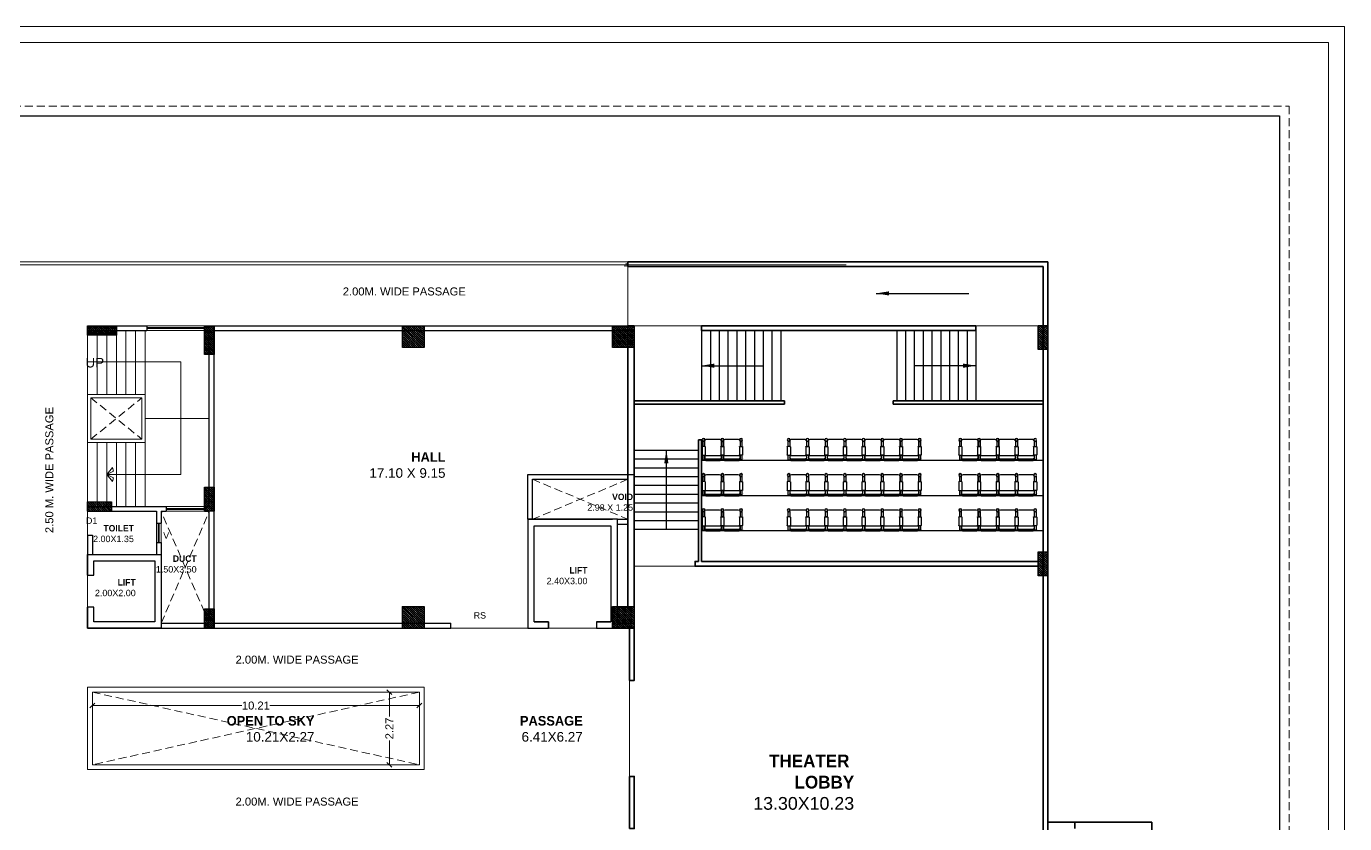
# Model space of a CAD drawing. Header units: feet. Extents: x 1354 to 2117, y 994 to 1430.
# Drawn here: x 1806.27 to 1847.45, y 1364.02 to 1388.94 of the extents above; entities that cross this region are included whole.
import ezdxf

# ---------------------------------------------------------------- set-up
doc = ezdxf.new("R2010")
doc.units = ezdxf.units.FT
doc.linetypes.add('DASHED2', pattern=[0.375, 0.25, -0.125])
doc.linetypes.add('HIDDEN', pattern=[0.375, 0.25, -0.125])
for name, color, linetype, lineweight in [('COLUMN (DCPL)', 10, 'Continuous', 30), ('COLUMN HATCH (DCPL)', 42, 'Continuous', 5), ('DIAMENTION', 6, 'Continuous', 13), ('door', 42, 'Continuous', 9), ('Door_TMOS', 252, 'Continuous', 15), ('H', 253, 'Continuous', 5), ('Railing_TMOS', 98, 'Continuous', 9), ('RAMP_TMOS', 219, 'Continuous', 20), ('stair', 22, 'Continuous', 9), ('tex', 7, 'Continuous', 15), ('wall', 7, 'Continuous', 30), ('Wall_TMOS', 5, 'Continuous', 35), ('WI', 252, 'Continuous', 9), ('WIN', 230, 'Continuous', 9)]:
    doc.layers.add(name, color=color, linetype=linetype, lineweight=lineweight)
for name, color, linetype in [('Layer2', 240, 'Continuous'), ('M2 furniture', 250, 'Continuous'), ('TEXT 1 RDH', 3, 'Continuous')]:
    doc.layers.add(name, color=color, linetype=linetype)
doc.styles.add('Arial Narrow', font='arial.ttf')
doc.styles.get("Standard").update_dxf_attribs({"font": 'arial.ttf'})
doc.styles.add('STYLE1', font='arial.ttf')
doc.dimstyles.new('2_Dim_Wrk_Medium_TMOS', dxfattribs={"dimtxt": 0.18, "dimasz": 0.15, "dimexe": 0.18, "dimexo": 0.0625, "dimgap": 0.09, "dimtad": 0, "dimdec": 3, "dimzin": 0, "dimdsep": 46, "dimtxsty": 'STYLE1', "dimblk": 'OPEN90', "dimcen": 0.09, "dimclrd": 256, "dimclre": 256, "dimclrt": 256, "dimazin": 2, "dimtfac": 1, "dimtdec": 3, "dimtofl": 0, "dimtmove": 0, "dimatfit": 3, "dimfxl": 0, "dimtolj": 1, "dimtzin": 0, "dimlwd": -1, "dimlwe": -1, "dimarcsym": 0})
doc.dimstyles.new('SITE', dxfattribs={"dimtxt": 0.25, "dimasz": 0.15, "dimexe": 0.07, "dimexo": 0.07, "dimgap": 0.05, "dimtad": 0, "dimzin": 0, "dimdsep": 46, "dimtxsty": 'Arial Narrow', "dimblk": 'OBLIQUE', "dimcen": 0.09, "dimclrd": 4, "dimclre": 3, "dimclrt": 6, "dimadec": 0, "dimazin": 0, "dimtfac": 1, "dimtofl": 0, "dimtmove": 2, "dimatfit": 3, "dimfxl": 0, "dimtolj": 1, "dimtzin": 0, "dimlwd": -1, "dimlwe": -1, "dimarcsym": 0})

# ---------------------------------------------------------------- blocks, each defined once
blk = doc.blocks.new('22 CTC CHAIR')
at = {"layer": 'M2 furniture', "ltscale": 50}
for p, q in [((-0.7, 18.8), (-0.7, 3.2)), ((1.3, 20.8), (7.6, 20.8)), ((1.4, 23.1), (7.6, 23.1)), ((1.4, 20.9), (7.6, 20.9)), ((7.6, 20.6), (7.6, 23.4)), ((8.1, 23.9), (17.6, 23.9)), ((8.1, 20.1), (17.6, 20.1)), ((18.1, 23.4), (18.1, 20.6)), ((18.1, 23.1), (23.4, 23.1)), ((18.1, 20.9), (23.4, 20.9)), ((18.1, 20.7), (21.3, 20.7)), ((18.3, 20.7), (18.3, 1.3)), ((22.2, 19.6), (22.2, 19.6)), ((22.3, 19.6), (22.3, 2.4)), ((23.4, 23.1), (23.4, 20.9)), ((24.3, 19.6), (24.3, 2.4)), ((1.3, 1.2), (7.6, 1.2)), ((1.4, 1.1), (7.6, 1.1)), ((7.6, 1.4), (7.6, -1.4)), ((8.1, 1.9), (17.6, 1.9)), ((8.1, 1.9), (17.6, 1.9)), ((18.1, -1.4), (18.1, 1.4)), ((18.1, 1.3), (21.3, 1.3)), ((18.1, 1.1), (23.4, 1.1)), ((23.4, -1.1), (23.4, 1.1)), ((1.4, -1.1), (7.6, -1.1)), ((8.1, -1.9), (17.6, -1.9)), ((18.1, -1.1), (23.4, -1.1)), ((22.2, -2.4), (22.2, -2.4))]:
    blk.add_line(p, q, dxfattribs=at)
for centre, radius in [((0, 22), 1.75), ((0, 22), 1.5), ((0, 0), 1.75), ((0, 0), 1.5)]:
    blk.add_circle(centre, radius, dxfattribs=at)
for centre, radius, start, end in [((1.3, 18.8, 0), 2, 90, 180), ((8.1, 23.4, 0), 0.5, 90, 180), ((8.1, 20.6, 0), 0.5, 180, 270), ((17.6, 23.4), 0.5, 0, 90), ((17.6, 20.6), 0.5, 270, 0), ((21.3, 19.7, 0), 1, 0, 90), ((23.3, 19.6), 1, 0, 180), ((1.3, 3.2, 0), 2, 180, 270), ((8.1, 1.4, 0), 0.5, 90, 180), ((8.1, 1.4, 0), 0.5, 90, 180), ((17.6, 1.4), 0.5, 0, 90), ((17.6, 1.4), 0.5, 0, 90), ((21.3, 2.3, 0), 1, 270, 0), ((23.3, 2.4), 1, 180, 0), ((8.1, -1.4, 0), 0.5, 180, 270), ((17.6, -1.4), 0.5, 270, 0)]:
    blk.add_arc(centre, radius, start, end, dxfattribs=at)
blk = doc.blocks.new('_Open90')
at = {"color": 0, "linetype": 'ByBlock', "lineweight": -2}
for p, q in [((0, 0), (-1, 0)), ((-0.5, 0.5), (0, 0)), ((0, 0), (-0.5, -0.5))]:
    blk.add_line(p, q, dxfattribs=at)
blk = doc.blocks.new('_Oblique')
at = {"layer": 'Layer2', "color": 0, "lineweight": -2}
blk.add_line((-0.5, -0.5), (0.5, 0.5), dxfattribs=at)
blk = doc.blocks.new('*D15')
at = {"layer": 'DEFPOINTS', "color": 0}
for p in [(1817.613, 1368.135), (1818.55, 1368.135), (1818.55, 1365.863)]:
    blk.add_point(p, dxfattribs=at)
at = {"layer": 'DIAMENTION', "color": 3}
for p, q in [((1817.683, 1368.135), (1817.543, 1368.135)), ((1817.683, 1365.863), (1817.543, 1365.863))]:
    blk.add_line(p, q, dxfattribs=at)
at = {"layer": 'DIAMENTION', "color": 4}
for p, q in [((1817.613, 1368.135), (1817.613, 1367.376)), ((1817.613, 1365.863), (1817.613, 1366.622))]:
    blk.add_line(p, q, dxfattribs=at)
at = {"layer": 'DIAMENTION', "color": 4, "xscale": 0.15, "yscale": 0.15, "zscale": 0.15}
for p, rotation in [((1817.613, 1368.135), 90), ((1817.613, 1365.863), 270)]:
    blk.add_blockref('_Oblique', p, dxfattribs=dict(at, rotation=rotation))
at = {"layer": 'DIAMENTION', "color": 6, "insert": (1817.613, 1366.999), "char_height": 0.25, "attachment_point": 5, "rotation": 90, "style": 'Arial Narrow'}
blk.add_mtext('\\A1;2.27', dxfattribs=at)
blk = doc.blocks.new('*D16')
at = {"layer": 'DEFPOINTS', "color": 0}
for p in [(1808.336, 1368.135), (1818.55, 1368.135), (1818.55, 1367.713)]:
    blk.add_point(p, dxfattribs=at)
at = {"layer": 'DIAMENTION', "color": 3}
for p, q in [((1808.336, 1367.783), (1808.336, 1367.643)), ((1818.55, 1367.783), (1818.55, 1367.643))]:
    blk.add_line(p, q, dxfattribs=at)
at = {"layer": 'DIAMENTION', "color": 4}
for p, q in [((1808.336, 1367.713), (1813.007, 1367.713)), ((1818.55, 1367.713), (1813.879, 1367.713))]:
    blk.add_line(p, q, dxfattribs=at)
at = {"layer": 'DIAMENTION', "color": 4, "xscale": 0.15, "yscale": 0.15, "zscale": 0.15, "rotation": 180}
blk.add_blockref('_Oblique', (1808.336, 1367.713), dxfattribs=at)
at = {"layer": 'DIAMENTION', "color": 4, "xscale": 0.15, "yscale": 0.15, "zscale": 0.15}
blk.add_blockref('_Oblique', (1818.55, 1367.713), dxfattribs=at)
at = {"layer": 'DIAMENTION', "color": 6, "insert": (1813.443, 1367.713), "char_height": 0.25, "attachment_point": 5, "style": 'Arial Narrow'}
blk.add_mtext('\\A1;10.21', dxfattribs=at)

msp = doc.modelspace()

# ---------------------------------------------------------------- hatches: boundary and pattern name
at = {"layer": 'COLUMN HATCH (DCPL)'}
h = msp.add_hatch(dxfattribs=at)
h.set_pattern_fill('SACNCR', color=256, scale=0.5, angle=450, style=0)
h.set_pattern_definition([(135, (7902.50748, 1047.69378), (-0.03314563037, -0.03314563037), []), (135, (7902.50748, 1047.726927), (-0.03314563037, -0.03314563037), [0, -0.046875])])
h.paths.add_polyline_path([(1808.1856, 1379.2841), (1808.1856, 1379.5841), (1809.0856, 1379.5841), (1809.0856, 1379.2841)], flags=0)
h = msp.add_hatch(dxfattribs=at)
h.set_pattern_fill('SACNCR', color=256, scale=0.5, angle=450, style=0)
h.set_pattern_definition([(135, (7902.05748, 1047.39378), (-0.03314563037, -0.03314563037), []), (135, (7902.05748, 1047.426927), (-0.03314563037, -0.03314563037), [0, -0.046875])])
h.paths.add_polyline_path([(1812.1356, 1378.6841), (1811.8356, 1378.6841), (1811.8356, 1379.5841), (1812.1356, 1379.5841)], flags=0)
h = msp.add_hatch(dxfattribs=at)
h.set_pattern_fill('SACNCR', color=256, scale=0.5, angle=450, style=0)
h.set_pattern_definition([(135, (7902.13178, 1047.50378), (-0.03314563037, -0.03314563037), []), (135, (7902.13178, 1047.536927), (-0.03314563037, -0.03314563037), [0, -0.046875])])
h.paths.add_polyline_path([(1818.0185, 1378.9041), (1818.0185, 1379.5841), (1818.6985, 1379.5841), (1818.6985, 1378.9041)], flags=0)
h = msp.add_hatch(dxfattribs=at)
h.set_pattern_fill('SACNCR', color=256, scale=0.5, angle=450, style=0)
h.set_pattern_definition([(135, (7902.397483, 1047.50378), (-0.03314563037, -0.03314563037), []), (135, (7902.397483, 1047.536927), (-0.03314563037, -0.03314563037), [0, -0.046875])])
h.paths.add_polyline_path([(1824.5842, 1378.9041), (1824.5842, 1379.5841), (1825.2642, 1379.5841), (1825.2642, 1378.9041)], flags=0)
h = msp.add_hatch(dxfattribs=at)
h.set_pattern_fill('SACNCR', color=256, scale=0.5, angle=450, style=0)
h.set_pattern_definition([(135, (7902.057483, 1047.47361), (-0.03314563037, -0.03314563037), []), (135, (7902.057483, 1047.506756), (-0.03314563037, -0.03314563037), [0, -0.046875])])
h.paths.add_polyline_path([(1838.1842, 1378.8389), (1837.8842, 1378.8389), (1837.8842, 1379.5889), (1838.1842, 1379.5889)], flags=0)
h = msp.add_hatch(dxfattribs=at)
h.set_pattern_fill('SACNCR', color=256, scale=0.5, angle=450, style=0)
h.set_pattern_definition([(135, (7902.05748, 1048.06878), (-0.03314563037, -0.03314563037), []), (135, (7902.05748, 1048.101927), (-0.03314563037, -0.03314563037), [0, -0.046875])])
h.paths.add_polyline_path([(1812.1356, 1373.7841), (1811.8356, 1373.7841), (1811.8356, 1374.5341), (1812.1356, 1374.5341)], flags=0)
h = msp.add_hatch(dxfattribs=at)
h.set_pattern_fill('SACNCR', color=256, scale=0.5, angle=450, style=0)
h.set_pattern_definition([(135, (7902.43248, 1047.84378), (-0.03314563037, -0.03314563037), []), (135, (7902.43248, 1047.876927), (-0.03314563037, -0.03314563037), [0, -0.046875])])
h.paths.add_polyline_path([(1808.1856, 1373.7841), (1808.1856, 1374.0841), (1808.9356, 1374.0841), (1808.9356, 1373.7841)], flags=0)
h = msp.add_hatch(dxfattribs=at)
h.set_pattern_fill('SACNCR', color=256, scale=0.5, angle=450, style=0)
h.set_pattern_definition([(135, (7902.057483, 1047.69861), (-0.03314563037, -0.03314563037), []), (135, (7902.057483, 1047.731756), (-0.03314563037, -0.03314563037), [0, -0.046875])])
h.paths.add_polyline_path([(1838.1842, 1371.7639), (1837.8842, 1371.7639), (1837.8842, 1372.5139), (1838.1842, 1372.5139)], flags=0)
h = msp.add_hatch(dxfattribs=at)
h.set_pattern_fill('SACNCR', color=256, scale=0.5, angle=450, style=0)
h.set_pattern_definition([(135, (7902.05748, 1047.99378), (-0.03314563037, -0.03314563037), []), (135, (7902.05748, 1048.026927), (-0.03314563037, -0.03314563037), [0, -0.046875])])
h.paths.add_polyline_path([(1812.1356, 1370.1341), (1811.8356, 1370.1341), (1811.8356, 1370.7341), (1812.1356, 1370.7341)], flags=0)
h = msp.add_hatch(dxfattribs=at)
h.set_pattern_fill('SACNCR', color=256, scale=0.5, angle=450, style=0)
h.set_pattern_definition([(135, (7902.133186, 1048.03378), (-0.03314563037, -0.03314563037), []), (135, (7902.133186, 1048.066927), (-0.03314563037, -0.03314563037), [0, -0.046875])])
h.paths.add_polyline_path([(1818.0199, 1370.1341), (1818.0199, 1370.8141), (1818.6999, 1370.8141), (1818.6999, 1370.1341)], flags=0)
h = msp.add_hatch(dxfattribs=at)
h.set_pattern_fill('SACNCR', color=256, scale=0.5, angle=450, style=0)
h.set_pattern_definition([(135, (7902.397483, 1048.03378), (-0.03314563037, -0.03314563037), []), (135, (7902.397483, 1048.066927), (-0.03314563037, -0.03314563037), [0, -0.046875])])
h.paths.add_polyline_path([(1824.5842, 1370.1341), (1824.5842, 1370.8141), (1825.2642, 1370.8141), (1825.2642, 1370.1341)], flags=0)

# ---------------------------------------------------------------- linework, layer by layer
at = {"color": 116}
for p, q in [((1827.3642, 1379.4347), (1827.3642, 1377.2347)), ((1827.6392, 1379.4347), (1827.6392, 1377.2347)), ((1827.9142, 1379.4347), (1827.9142, 1377.2347)), ((1828.1892, 1379.4347), (1828.1892, 1377.2347)), ((1828.4642, 1379.4347), (1828.4642, 1377.2347)), ((1828.7392, 1379.4347), (1828.7392, 1377.2347)), ((1829.0142, 1379.4347), (1829.0142, 1377.2347)), ((1829.2892, 1379.4347), (1829.2892, 1377.2347)), ((1829.5642, 1379.4347), (1829.5642, 1377.2347)), ((1829.8392, 1379.4347), (1829.8392, 1377.2347)), ((1833.4592, 1379.4347), (1833.4592, 1377.2347)), ((1833.7342, 1379.4347), (1833.7342, 1377.2347)), ((1834.0092, 1379.4347), (1834.0092, 1377.2347)), ((1834.2842, 1379.4347), (1834.2842, 1377.2347)), ((1834.5592, 1379.4347), (1834.5592, 1377.2347)), ((1834.8342, 1379.4347), (1834.8342, 1377.2347)), ((1835.1092, 1379.4347), (1835.1092, 1377.2347)), ((1835.3842, 1379.4347), (1835.3842, 1377.2347)), ((1835.6592, 1379.4347), (1835.6592, 1377.2347)), ((1835.9342, 1379.4347), (1835.9342, 1377.2347)), ((1827.2642, 1375.6873), (1825.2642, 1375.6873)), ((1827.2642, 1375.4123), (1825.2642, 1375.4123)), ((1838.0342, 1375.3697), (1827.3642, 1375.3697)), ((1827.2642, 1375.1373), (1825.2642, 1375.1373)), ((1827.2642, 1374.8623), (1825.2642, 1374.8623)), ((1827.2642, 1374.5873), (1825.2642, 1374.5873)), ((1827.2642, 1374.3123), (1825.2642, 1374.3123)), ((1838.0342, 1374.2697), (1827.3642, 1374.2697)), ((1827.2642, 1374.0373), (1825.2642, 1374.0373)), ((1827.2642, 1373.7623), (1825.2642, 1373.7623)), ((1827.2642, 1373.4873), (1825.2642, 1373.4873)), ((1827.2642, 1373.2123), (1825.2642, 1373.2123)), ((1838.0342, 1373.1697), (1827.3642, 1373.1697))]:
    msp.add_line(p, q, dxfattribs=at)
at = {"color": 7, "lineweight": 20}
for points in [[(1761.6809, 1388.9386), (1847.4521, 1388.9386), (1847.4521, 1308.7994), (1761.6809, 1308.7994)], [(1762.1809, 1388.4386), (1846.9521, 1388.4386), (1846.9521, 1309.2994), (1762.1809, 1309.2994)]]:
    msp.add_lwpolyline(points, close=True, dxfattribs=at)
at = {"layer": 'COLUMN (DCPL)'}
for points in [[(1808.1856, 1379.2841), (1808.1856, 1379.5841), (1809.0856, 1379.5841), (1809.0856, 1379.2841)], [(1812.1356, 1378.6841), (1811.8356, 1378.6841), (1811.8356, 1379.5841), (1812.1356, 1379.5841)], [(1818.0185, 1378.9041), (1818.0185, 1379.5841), (1818.6985, 1379.5841), (1818.6985, 1378.9041)], [(1824.5842, 1378.9041), (1824.5842, 1379.5841), (1825.2642, 1379.5841), (1825.2642, 1378.9041)], [(1838.1842, 1378.8389), (1837.8842, 1378.8389), (1837.8842, 1379.5889), (1838.1842, 1379.5889)], [(1812.1356, 1373.7841), (1811.8356, 1373.7841), (1811.8356, 1374.5341), (1812.1356, 1374.5341)], [(1808.1856, 1373.7841), (1808.1856, 1374.0841), (1808.9356, 1374.0841), (1808.9356, 1373.7841)], [(1838.1842, 1371.7639), (1837.8842, 1371.7639), (1837.8842, 1372.5139), (1838.1842, 1372.5139)], [(1812.1356, 1370.1341), (1811.8356, 1370.1341), (1811.8356, 1370.7341), (1812.1356, 1370.7341)], [(1818.0199, 1370.1341), (1818.0199, 1370.8141), (1818.6999, 1370.8141), (1818.6999, 1370.1341)], [(1824.5842, 1370.1341), (1824.5842, 1370.8141), (1825.2642, 1370.8141), (1825.2642, 1370.1341)]]:
    msp.add_lwpolyline(points, close=True, dxfattribs=at)
for points in [[(1822.5842, 1370.3347), (1822.1342, 1370.3347), (1822.1342, 1373.3347), (1824.5342, 1373.3353), (1824.5342, 1370.3347), (1824.0842, 1370.3347), (1824.0842, 1370.1347), (1824.7342, 1370.1347), (1824.7342, 1373.5347), (1821.9342, 1373.5347), (1821.9342, 1370.1347), (1822.5842, 1370.1347), (1822.5842, 1370.3347)], [(1808.1856, 1371.7841), (1808.1856, 1372.4341), (1810.4856, 1372.4341), (1810.4856, 1370.1341), (1808.1856, 1370.1341), (1808.1856, 1370.7841)], [(1808.1856, 1371.7847), (1808.3856, 1371.7847), (1808.3856, 1372.2341), (1810.2856, 1372.2341), (1810.2856, 1370.3341), (1808.3856, 1370.3341), (1808.3856, 1370.7847), (1808.1856, 1370.7847)]]:
    msp.add_lwpolyline(points, dxfattribs=at)
at = {"layer": 'DIAMENTION', "linetype": 'DASHED2'}
for p, q in [((1808.2856, 1377.3347), (1809.8856, 1376.0347)), ((1808.2856, 1376.0347), (1809.8856, 1377.3347))]:
    msp.add_line(p, q, dxfattribs=at)
at = {"layer": 'door'}
for p, q in [((1825.0642, 1381.4347), (1825.0642, 1379.5847)), ((1827.3642, 1379.5847), (1825.2642, 1379.5841)), ((1835.9342, 1379.5847), (1837.8842, 1379.5847)), ((1827.1642, 1372.0697), (1825.2642, 1372.0697))]:
    msp.add_line(p, q, dxfattribs=at)
at = {"layer": 'Door_TMOS'}
msp.add_line((1825.1142, 1368.4989), (1825.1142, 1365.4989), dxfattribs=at)
at = {"layer": 'H', "linetype": 'HIDDEN'}
msp.add_lwpolyline([(1764.2261, 1386.4444), (1845.7211, 1386.4444), (1845.7211, 1321.044), (1764.2261, 1321.044)], close=True, dxfattribs=at)
at = {"layer": 'Railing_TMOS'}
for p, q in [((1825.0142, 1381.4347), (1825.0142, 1381.5347)), ((1825.0642, 1381.4347), (1825.0642, 1381.5847)), ((1824.9642, 1381.4347), (1824.9642, 1381.4847))]:
    msp.add_line(p, q, dxfattribs=at)
at = {"layer": 'RAMP_TMOS', "color": 254}
msp.add_line((1832.0342, 1379.5847), (1835.9342, 1379.5847), dxfattribs=at)
at = {"layer": 'stair'}
for p, q in [((1808.1856, 1379.4347), (1808.1856, 1377.3347)), ((1808.4856, 1379.4347), (1808.4856, 1377.4347)), ((1808.7856, 1379.4347), (1808.7856, 1377.4347)), ((1809.0856, 1379.4347), (1809.0856, 1377.4347)), ((1809.3856, 1379.4347), (1809.3856, 1377.4347)), ((1809.6856, 1379.4347), (1809.6856, 1377.4347)), ((1809.9856, 1379.4347), (1809.9856, 1377.4347)), ((1808.1856, 1377.4347), (1809.9856, 1377.4347)), ((1809.9856, 1377.4347), (1809.9856, 1375.9347)), ((1808.1856, 1375.9347), (1808.1856, 1377.3347)), ((1808.2856, 1377.3347), (1809.8856, 1377.3347)), ((1808.2856, 1376.0347), (1808.2856, 1377.3347)), ((1809.8856, 1377.3347), (1809.8856, 1376.0347)), ((1809.9856, 1376.6847), (1811.9856, 1376.6847)), ((1808.1856, 1375.9347), (1809.9856, 1375.9347)), ((1808.1856, 1375.9347), (1808.1856, 1373.9347)), ((1808.2856, 1376.0347), (1809.8856, 1376.0347)), ((1808.4856, 1375.9347), (1808.4856, 1373.9347)), ((1808.7856, 1375.9347), (1808.7856, 1373.9347)), ((1809.0856, 1375.9347), (1809.0856, 1373.9347)), ((1809.3856, 1375.9347), (1809.3856, 1373.9347)), ((1809.6856, 1375.9347), (1809.6856, 1373.9347)), ((1809.9856, 1375.9347), (1809.9856, 1373.9347))]:
    msp.add_line(p, q, dxfattribs=at)
for points in [[(1808.7856, 1374.9347), (1811.0942, 1374.9347), (1811.0942, 1378.4555), (1808.1856, 1378.4555)], [(1808.7856, 1374.9347), (1808.9644, 1375.1519), (1808.9906, 1375.0343), (1808.7856, 1374.9347)], [(1808.7856, 1374.9347), (1808.9644, 1374.7175), (1808.9906, 1374.8351), (1808.7856, 1374.9347)]]:
    msp.add_lwpolyline(points, dxfattribs=at)
at = {"layer": 'wall'}
for p, q in [((1808.1856, 1379.5847), (1810.0356, 1379.5847)), ((1808.1856, 1379.4347), (1808.1856, 1379.5847)), ((1810.0356, 1379.5847), (1810.0356, 1379.4347)), ((1811.8356, 1379.5847), (1825.2642, 1379.5847)), ((1811.8356, 1379.5847), (1811.8356, 1379.4347)), ((1808.1856, 1379.4347), (1810.0356, 1379.4347)), ((1811.8356, 1379.4347), (1811.9856, 1379.4347)), ((1811.9856, 1373.9347), (1811.9856, 1379.4347)), ((1812.1356, 1379.4347), (1812.4349, 1379.4347)), ((1812.1356, 1379.4347), (1825.2642, 1379.4347)), ((1812.1356, 1370.2847), (1812.1356, 1379.4347)), ((1811.9842, 1374.9347), (1811.9856, 1374.9347)), ((1811.9842, 1374.7847), (1811.9856, 1374.7847)), ((1808.1856, 1373.9347), (1810.6356, 1373.9347)), ((1808.1856, 1373.9347), (1808.1856, 1373.7847)), ((1808.1856, 1373.7847), (1810.3356, 1373.7847)), ((1810.3356, 1373.7847), (1810.3356, 1373.4097)), ((1810.4856, 1373.7847), (1810.6356, 1373.7847)), ((1810.4856, 1373.7847), (1810.4856, 1373.4097)), ((1810.6356, 1373.9347), (1810.6356, 1373.7847)), ((1811.8356, 1373.9347), (1811.9856, 1373.9347)), ((1811.8356, 1373.9347), (1811.8356, 1373.7847)), ((1811.8356, 1373.7847), (1811.9856, 1373.7847)), ((1811.9856, 1370.2847), (1811.9856, 1373.7847)), ((1810.3356, 1373.4097), (1810.4856, 1373.4097)), ((1821.9342, 1373.5347), (1824.5842, 1373.5347)), ((1822.1342, 1373.3347), (1824.5342, 1373.3347)), ((1824.7342, 1373.5347), (1825.0642, 1373.5347)), ((1824.7342, 1373.3847), (1825.0642, 1373.3847)), ((1808.1856, 1373.0347), (1808.3356, 1373.0347)), ((1808.1856, 1373.0347), (1808.1856, 1371.7847)), ((1808.3356, 1373.0347), (1808.3356, 1372.4347)), ((1810.3356, 1372.8097), (1810.3356, 1372.4347)), ((1810.3356, 1372.8097), (1810.4856, 1372.8097)), ((1810.4856, 1372.8097), (1810.4856, 1370.2847)), ((1808.3356, 1372.4347), (1810.3356, 1372.4347)), ((1808.1856, 1370.7847), (1808.1856, 1370.1347)), ((1808.1856, 1370.1347), (1811.9856, 1370.1347)), ((1810.4856, 1370.2847), (1811.9856, 1370.2847)), ((1811.9856, 1370.1347), (1819.5342, 1370.1347)), ((1812.1356, 1370.2847), (1819.5342, 1370.2847)), ((1819.5342, 1370.1347), (1819.5342, 1370.2847)), ((1822.1342, 1370.3347), (1822.5842, 1370.3347)), ((1822.5842, 1370.3347), (1822.5842, 1370.1347)), ((1824.0842, 1370.3347), (1824.5342, 1370.3347)), ((1824.0842, 1370.3347), (1824.0842, 1370.1347)), ((1824.0842, 1370.1347), (1824.7342, 1370.1347)), ((1824.5842, 1370.1347), (1825.2642, 1370.1347)), ((1824.7342, 1370.2847), (1825.2642, 1370.2847))]:
    msp.add_line(p, q, dxfattribs=at)
at = {"layer": 'wall', "color": 6}
msp.add_line((1808.1856, 1373.9347), (1808.1856, 1373.7847), dxfattribs=at)
at = {"layer": 'wall'}
msp.add_lwpolyline([(1764.5261, 1386.1444), (1845.4211, 1386.1444), (1845.4211, 1321.344), (1764.5261, 1321.344)], close=True, dxfattribs=at)
for points in [[(1821.9342, 1373.5347), (1821.9342, 1374.9347), (1825.2642, 1374.9347), (1825.2642, 1373.5347)], [(1822.0842, 1373.5347), (1822.0842, 1374.7847), (1825.0642, 1374.7847), (1825.0642, 1373.5347)]]:
    msp.add_lwpolyline(points, dxfattribs=at)
at = {"layer": 'Wall_TMOS'}
for p, q in [((1838.1842, 1381.5847), (1825.0642, 1381.5847)), ((1825.0642, 1381.4347), (1825.0642, 1381.5847)), ((1838.1842, 1361.3258), (1838.1842, 1381.5847)), ((1838.0342, 1381.4347), (1825.0642, 1381.4347)), ((1838.0342, 1361.5258), (1838.0342, 1381.4347)), ((1825.0642, 1370.8141), (1825.0642, 1379.5847)), ((1825.0642, 1379.5847), (1825.2642, 1379.5847)), ((1825.2642, 1373.7623), (1825.2642, 1379.5847)), ((1835.9342, 1379.5847), (1827.3642, 1379.5847)), ((1827.3642, 1379.4347), (1827.3642, 1379.5847)), ((1835.9342, 1379.4347), (1835.9342, 1379.5847)), ((1838.0342, 1372.2847), (1838.0342, 1379.5847)), ((1838.1842, 1364.0697), (1838.1842, 1379.5847)), ((1825.2642, 1377.9347), (1825.2642, 1379.4347)), ((1835.9342, 1379.4347), (1827.3642, 1379.4347)), ((1825.2642, 1370.8141), (1825.2642, 1377.7847)), ((1829.9509, 1377.2347), (1825.2642, 1377.2347)), ((1829.9509, 1377.1347), (1825.2642, 1377.1347)), ((1829.9509, 1377.2347), (1829.9509, 1377.1347)), ((1833.3475, 1377.2347), (1838.0342, 1377.2347)), ((1833.3475, 1377.2347), (1833.3475, 1377.1347)), ((1833.3475, 1377.1347), (1838.0342, 1377.1347)), ((1838.0342, 1377.2347), (1837.8342, 1377.2347)), ((1838.0342, 1377.1347), (1837.8342, 1377.1347)), ((1827.3642, 1376.0161), (1827.2642, 1376.0161)), ((1827.2642, 1376.0161), (1827.2642, 1372.2197)), ((1827.3642, 1376.0161), (1827.3642, 1372.2197)), ((1837.8842, 1372.2197), (1827.3642, 1372.2197)), ((1838.0342, 1368.6347), (1838.0342, 1372.1347)), ((1838.0342, 1364.0697), (1838.0342, 1368.4847)), ((1839.0272, 1364.0703), (1838.1842, 1364.0703)), ((1839.2272, 1364.0703), (1839.0272, 1364.0703)), ((1839.0272, 1364.0703), (1839.0272, 1363.8703)), ((1841.4272, 1364.0703), (1839.2272, 1364.0703)), ((1841.4272, 1361.6703), (1841.4272, 1364.0703))]:
    msp.add_line(p, q, dxfattribs=at)
for points in [[(1837.8842, 1372.0697), (1827.1642, 1372.0697), (1827.1642, 1372.2197), (1827.2642, 1372.2197)], [(1825.2642, 1370.1347), (1825.2642, 1368.4989), (1825.1142, 1368.4989), (1825.1142, 1370.1347), (1825.2642, 1370.1347)], [(1825.1142, 1363.8673), (1825.1142, 1365.4989), (1825.2642, 1365.4989), (1825.2642, 1363.8673), (1825.1142, 1363.8673)]]:
    msp.add_lwpolyline(points, dxfattribs=at)
at = {"layer": 'WI', "linetype": 'DASHED2'}
for p, q in [((1822.0842, 1374.7847), (1825.0642, 1373.5347)), ((1825.0642, 1374.7847), (1822.0842, 1373.5347)), ((1811.9856, 1370.2847), (1810.4856, 1373.7847)), ((1810.4856, 1370.2847), (1811.9856, 1373.7847)), ((1808.3356, 1368.1347), (1818.5499, 1365.863)), ((1818.5499, 1368.1347), (1808.3356, 1365.863))]:
    msp.add_line(p, q, dxfattribs=at)
at = {"layer": 'WIN'}
for p, q in [((1788.2856, 1381.5847), (1832.0342, 1381.5847)), ((1788.4356, 1381.4847), (1831.8842, 1381.4847)), ((1810.0356, 1379.5847), (1811.8356, 1379.5847)), ((1810.0356, 1379.5247), (1811.8356, 1379.5247)), ((1810.0356, 1379.4947), (1811.8356, 1379.4947)), ((1810.0356, 1379.4347), (1811.8356, 1379.4347)), ((1808.1856, 1373.0347), (1808.1856, 1373.7847)), ((1810.6356, 1373.9347), (1811.8356, 1373.9347)), ((1810.6356, 1373.8747), (1811.8356, 1373.8747)), ((1810.6356, 1373.8447), (1811.8356, 1373.8447)), ((1810.6356, 1373.7847), (1811.8356, 1373.7847)), ((1810.3356, 1372.8097), (1810.3356, 1373.4097)), ((1810.3956, 1372.8097), (1810.3956, 1373.4097)), ((1810.4256, 1372.8097), (1810.4256, 1373.4097)), ((1810.4856, 1372.8097), (1810.4856, 1373.4097)), ((1808.1856, 1371.7847), (1808.1856, 1370.7847)), ((1819.5342, 1370.1347), (1821.9342, 1370.1347)), ((1822.5842, 1370.1347), (1824.0842, 1370.1347)), ((1808.1856, 1368.2847), (1818.6999, 1368.2847)), ((1808.1856, 1368.2847), (1808.1856, 1365.713)), ((1808.3356, 1368.1347), (1818.5499, 1368.1347)), ((1808.3356, 1368.1347), (1808.3356, 1365.863)), ((1818.5499, 1365.863), (1818.5499, 1368.1347)), ((1818.6999, 1368.2847), (1818.6999, 1365.713)), ((1818.6999, 1365.713), (1808.1856, 1365.713)), ((1818.5499, 1365.863), (1808.3356, 1365.863))]:
    msp.add_line(p, q, dxfattribs=at)

# ---------------------------------------------------------------- block references
at = {"layer": 'TEXT 1 RDH', "lineweight": -2, "xscale": -0.026554545454559, "yscale": 0.026554545454559, "zscale": 0.026554545454559, "rotation": 90}
for p in [(1828.0139, 1376.0161), (1828.5981, 1376.0161), (1830.6725, 1376.0161), (1831.2567, 1376.0161), (1831.8409, 1376.0161), (1832.4251, 1376.0161), (1833.0093, 1376.0161), (1833.5935, 1376.0161), (1834.1777, 1376.0161), (1836.0312, 1376.0161), (1836.6154, 1376.0161), (1837.1996, 1376.0161), (1837.7838, 1376.0161), (1828.0139, 1374.9161), (1828.5981, 1374.9161), (1830.6725, 1374.9161), (1831.2567, 1374.9161), (1831.8409, 1374.9161), (1832.4251, 1374.9161), (1833.0093, 1374.9161), (1833.5935, 1374.9161), (1834.1777, 1374.9161), (1836.0312, 1374.9161), (1836.6154, 1374.9161), (1837.1996, 1374.9161), (1837.7838, 1374.9161), (1828.0139, 1373.8161), (1828.5981, 1373.8161), (1830.6725, 1373.8161), (1831.2567, 1373.8161), (1831.8409, 1373.8161), (1832.4251, 1373.8161), (1833.0093, 1373.8161), (1833.5935, 1373.8161), (1834.1777, 1373.8161), (1836.0312, 1373.8161), (1836.6154, 1373.8161), (1837.1996, 1373.8161), (1837.7838, 1373.8161)]:
    msp.add_blockref('22 CTC CHAIR', p, dxfattribs=at)

# ---------------------------------------------------------------- texts
at = {"layer": 'tex', "attachment_point": 9}
for s, insert, char_height, width in [('2.00M. WIDE PASSAGE', (1819.9997, 1380.5263), 0.25, 6.383345), ('UP', (1808.7026, 1378.2751), 0.3, 1.603754), ('{\\fCentury Gothic|b1|i0|c0|p34;\\W2.54744; }{\\fCentury Gothic|b1|i0|c0|p34;HALL}\\P17.10 X 9.15', (1819.367, 1374.8271), 0.3, 3.048086), ('{\\fCentury Gothic|b1|i0|c0|p34;VOID}\\P2.98 X 1.25', (1825.225, 1373.7991), 0.2, 3.15905), ('D1', (1808.4921, 1373.3917), 0.2, 0.27083), ('{\\fCentury Gothic|b1|i0|c0|p34;\\W6.07672; }{\\fCentury Gothic|b1|i0|c0|p34;TOILET}\\P{\\fArial|b0|i0|c0|p34;\\W3.14757; }2.00X1.35', (1809.6325, 1372.8186), 0.2, 0.749532), ('V', (1810.7352, 1372.9272), 0.2, 0.27083), ('{\\fCentury Gothic|b1|i0|c0|p34;\\W6.31388; }{\\fCentury Gothic|b1|i0|c0|p34;DUCT}\\P{\\fArial|b0|i0|c0|p34;\\W2.70381; }1.50X3.50', (1811.5925, 1371.8689), 0.2, 0.749532), ('{\\fCentury Gothic|b1|i0|c0|p34;\\W8.24504; }{\\fCentury Gothic|b1|i0|c0|p34;LIFT}\\P{\\fArial|b0|i0|c0|p34;\\W3.13351; }2.00X2.00', (1809.689, 1371.1289), 0.2, 0.749532), ('{\\fCentury Gothic|b1|i0|c0|p34;\\W8.24504; }{\\fCentury Gothic|b1|i0|c0|p34;LIFT}\\P{\\fArial|b0|i0|c0|p34;\\W3.13351; }2.40X3.00', (1823.7997, 1371.5037), 0.2, 0.749532), ('RS', (1820.6323, 1370.4296), 0.2, 0.27083), ('2.00M. WIDE PASSAGE', (1816.6511, 1369.0211), 0.25, 6.383345), ('{\\fCentury Gothic|b1|i0|c0|p34;OPEN TO SKY}\\P10.21X2.27', (1815.2727, 1366.5839), 0.3, 3.15905), ('{\\fCentury Gothic|b1|i0|c0|p34;PASSAGE}\\P6.41X6.27', (1823.6527, 1366.5839), 0.3, 3.15905), ('{\\fCentury Gothic|b1|i0|c0|p34;\\W0.74737; }{\\fCentury Gothic|b1|i0|c0|p34;THEATER }{\\fCentury Gothic|b1|i0|c0|p34;\\W0.74737; }{\\fCentury Gothic|b1|i0|c0|p34;LOBBY}\\P13.30X10.23', (1832.131, 1364.453), 0.3978528, 3.762048), ('2.00M. WIDE PASSAGE', (1816.6511, 1364.5851), 0.25, 6.383345)]:
    msp.add_mtext(s, dxfattribs=dict(at, insert=insert, char_height=char_height, width=width))
at = {"layer": 'tex', "insert": (1807.1191, 1377.0439), "char_height": 0.25, "width": 6.165468, "attachment_point": 9, "rotation": 90}
msp.add_mtext('2.50 M. WIDE PASSAGE', dxfattribs=at)

# ---------------------------------------------------------------- dimensions: what is measured, and where the dimension line sits
at = {"layer": 'DIAMENTION'}
dim = msp.add_linear_dim(base=(1818.5499, 1367.7132), p1=(1808.3356, 1368.1347), p2=(1818.5499, 1368.1347), dimstyle='SITE', dxfattribs=at)
dim.commit()
dim.dimension.update_dxf_attribs({"geometry": '*D16', "text_midpoint": (1813.4428, 1367.7132)})
at = {"layer": 'DIAMENTION', "color": 1}
dim = msp.add_linear_dim(base=(1817.6126, 1368.1347), p1=(1818.5499, 1365.863), p2=(1818.5499, 1368.1347), angle=90, dimstyle='SITE', dxfattribs=at)
dim.commit()
dim.dimension.update_dxf_attribs({"geometry": '*D15', "text_midpoint": (1817.6126, 1366.9989)})

# ---------------------------------------------------------------- leaders
at = {"layer": 'Layer2'}
for points, override in [([(1832.8237, 1380.5937), (1835.7081, 1380.5937)], {"dimasz": 0.4, "dimfxl": 0.125}), ([(1827.3642, 1378.3347), (1829.2892, 1378.3347)], {"dimasz": 0.4, "dimgap": 0.09, "dimtad": 0, "dimfxl": 0.125}), ([(1835.9342, 1378.3347), (1834.0092, 1378.3347)], {"dimasz": 0.4, "dimfxl": 0.125}), ([(1826.2642, 1375.6873), (1826.2642, 1373.2143)], {"dimasz": 0.4, "dimfxl": 0.125})]:
    msp.add_leader(points, dimstyle='2_Dim_Wrk_Medium_TMOS', override=override, dxfattribs=at)

doc.saveas('drawing.dxf')
